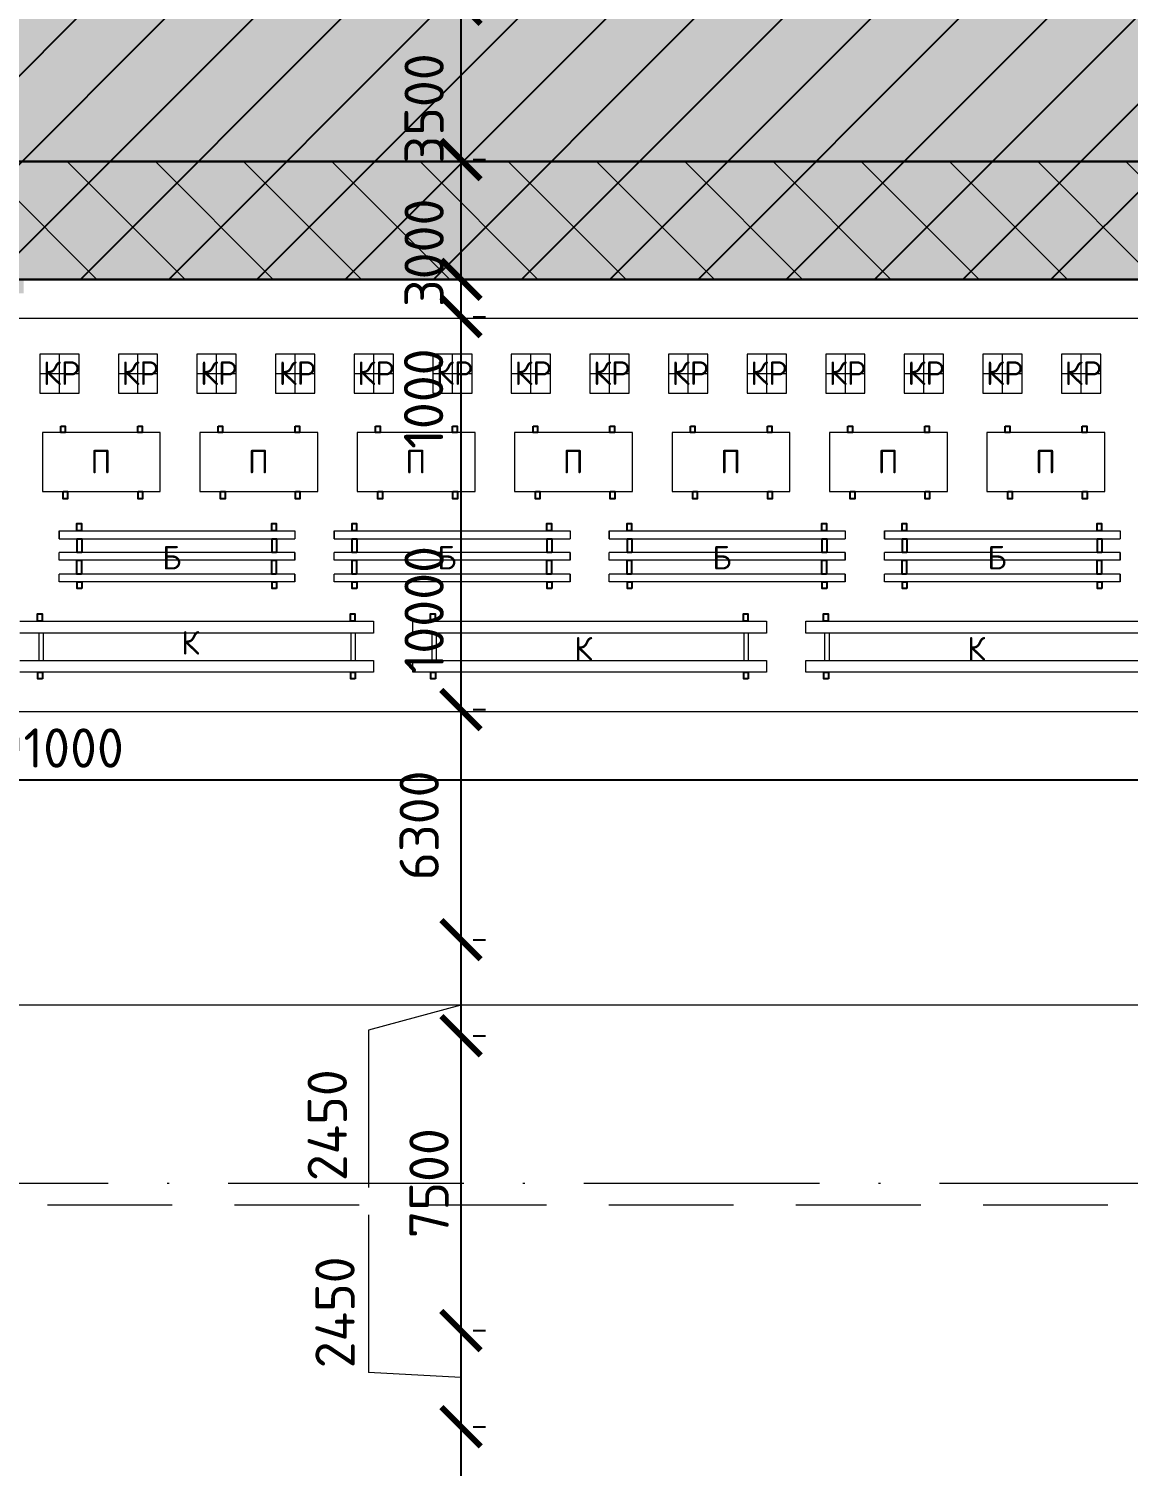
# Model space of a CAD drawing. Header units: millimetres. Extents: x -782 to 10910, y 3841 to 13237.
# Drawn here: x 7209.9 to 7265.9, y 7469.6 to 7542.8 of the extents above; entities that cross this region are included whole.
import ezdxf

# ---------------------------------------------------------------- set-up
doc = ezdxf.new("R2010")
doc.units = ezdxf.units.MM
doc.linetypes.add('ACAD_ISO10W100', pattern=[18, 12, -3, 0, -3])
doc.linetypes.add('штриховая2', pattern=[9.525, 6.35, -3.175])
doc.layers.add('1', color=7, linetype='Continuous')
doc.styles.add('2.5', font='isocpeur.ttf', dxfattribs={"height": 2})
doc.styles.add('Isocpeur', font='isocpeur.ttf')
doc.dimstyles.new('М500 стройгенп', dxfattribs={"dimtxt": 2, "dimasz": 2, "dimexe": 1.25, "dimexo": 0.625, "dimtad": 1, "dimlfac": 500, "dimtxsty": '2.5', "dimblk": 'ARCHTICK', "dimcen": 2.5, "dimadec": 0, "dimazin": 0, "dimtfac": 1, "dimtmove": 0, "dimatfit": 3, "dimfxl": 1, "dimarcsym": 0})
pattern_1 = [(50, (7700.4316, 2863.231), (4.5546167, -0.398477), [0.47625, -5.23875]), (355, (7700.4316, 2863.231), (-0.8810855, 4.776421), [0.381, -4.1910146]), (100.45144, (7700.811, 2863.198), (3.673531, 4.377944), [0.40475, -4.452256]), (46.1842, (7700.4316, 2864.501), (6.776976, -1.051058), [0.714375, -7.858125]), (96.63556, (7700.9964, 2864.4134), (5.935103, 6.185653), [0.607126, -6.67839]), (351.18415, (7700.4316, 2864.501), (5.935103, 6.185653), [0.571499, -6.286493]), (21, (7701.0666, 2864.1835), (3.7903598, -2.55663), [0.47625, -5.23875]), (326, (7701.0666, 2864.1835), (1.5450507, 4.604699), [0.381, -4.191]), (71.45144, (7701.3825, 2863.9704), (5.3354105, 2.0480692), [0.40475, -4.4522484]), (37.5, (7700.4316, 2863.231), (0.0772151, 2.11387597), [0, -4.1402, 0, -4.2545, 0, -4.206875]), (7.5, (7700.4316, 2863.231), (1.6704916, 2.5045144), [0, -2.4257, 0, -4.04495, 0, -1.603375]), (327.5, (7699.0156, 2863.231), (3.3897649, -0.1432186), [0, -1.5875, 0, -4.953, 0, -6.57225]), (317.5, (7698.3806, 2863.231), (3.7032295, 0.6356623), [0, -2.06375, 0, -3.2893, 0, -4.66725])]

# ---------------------------------------------------------------- blocks, each defined once
blk = doc.blocks.new('_ArchTick')
at = {"color": 0, "linetype": 'ByBlock', "const_width": 0.15}
blk.add_lwpolyline([(-0.5, -0.5), (0.5, 0.5)], dxfattribs=at)
blk = doc.blocks.new('*D256')
at = {"color": 0, "lineweight": -2, "transparency": 16777216}
for p, q in [((7231.935, 7544.038), (7231.935, 7536.138)), ((7232.56, 7544.038), (7233.185, 7544.038)), ((7232.56, 7536.138), (7233.185, 7536.138))]:
    blk.add_line(p, q, dxfattribs=at)
at = {"layer": 'Defpoints', "color": 0, "lineweight": 25, "transparency": 16777216}
for p in [(7231.935, 7544.038), (7231.935, 7536.138), (7231.935, 7536.138)]:
    blk.add_point(p, dxfattribs=at)
at = {"color": 0, "lineweight": -2, "transparency": 16777216, "xscale": 2, "yscale": 2, "zscale": 2}
for p, rotation in [((7231.935, 7544.038), 90), ((7231.935, 7536.138), 270)]:
    blk.add_blockref('_ArchTick', p, dxfattribs=dict(at, rotation=rotation))
at = {"color": 0, "lineweight": 20, "transparency": 16777216, "insert": (7230.06, 7538.741), "char_height": 2, "attachment_point": 5, "rotation": 90, "style": '2.5'}
blk.add_mtext('3500', dxfattribs=at)
blk = doc.blocks.new('*D257')
at = {"color": 0, "lineweight": -2, "transparency": 16777216}
for p, q in [((7231.935, 7536.138), (7231.935, 7530.038)), ((7232.56, 7536.138), (7233.185, 7536.138)), ((7232.56, 7530.038), (7233.185, 7530.038))]:
    blk.add_line(p, q, dxfattribs=at)
at = {"layer": 'Defpoints', "color": 0, "lineweight": 25, "transparency": 16777216}
for p in [(7231.935, 7536.138), (7231.935, 7530.038), (7231.935, 7530.038)]:
    blk.add_point(p, dxfattribs=at)
at = {"color": 0, "lineweight": -2, "transparency": 16777216, "xscale": 2, "yscale": 2, "zscale": 2}
for p, rotation in [((7231.935, 7536.138), 90), ((7231.935, 7530.038), 270)]:
    blk.add_blockref('_ArchTick', p, dxfattribs=dict(at, rotation=rotation))
at = {"color": 0, "lineweight": 20, "transparency": 16777216, "insert": (7230.06, 7531.392), "char_height": 2, "attachment_point": 5, "rotation": 90, "style": '2.5'}
blk.add_mtext('3000', dxfattribs=at)
blk = doc.blocks.new('*D258')
at = {"color": 0, "lineweight": -2, "transparency": 16777216}
for p, q in [((7231.935, 7530.038), (7231.935, 7528.138)), ((7232.56, 7530.038), (7233.185, 7530.038)), ((7232.56, 7528.138), (7233.185, 7528.138))]:
    blk.add_line(p, q, dxfattribs=at)
at = {"layer": 'Defpoints', "color": 0, "lineweight": 25, "transparency": 16777216}
for p in [(7231.935, 7530.038), (7231.935, 7528.138), (7231.935, 7528.138)]:
    blk.add_point(p, dxfattribs=at)
at = {"color": 0, "lineweight": -2, "transparency": 16777216, "xscale": 2, "yscale": 2, "zscale": 2}
for p, rotation in [((7231.935, 7530.038), 90), ((7231.935, 7528.138), 270)]:
    blk.add_blockref('_ArchTick', p, dxfattribs=dict(at, rotation=rotation))
at = {"color": 0, "lineweight": 20, "transparency": 16777216, "insert": (7230.034, 7523.968), "char_height": 2, "attachment_point": 5, "rotation": 90, "style": '2.5'}
blk.add_mtext('1000', dxfattribs=at)
blk = doc.blocks.new('*D259')
at = {"color": 0, "lineweight": -2, "transparency": 16777216}
for p, q in [((7231.935, 7528.138), (7231.935, 7508.138)), ((7232.56, 7528.138), (7233.185, 7528.138)), ((7232.56, 7508.138), (7233.185, 7508.138))]:
    blk.add_line(p, q, dxfattribs=at)
at = {"layer": 'Defpoints', "color": 0, "lineweight": 25, "transparency": 16777216}
for p in [(7231.935, 7528.138), (7231.935, 7508.138), (7231.935, 7508.138)]:
    blk.add_point(p, dxfattribs=at)
at = {"color": 0, "lineweight": -2, "transparency": 16777216, "xscale": 2, "yscale": 2, "zscale": 2}
for p, rotation in [((7231.935, 7528.138), 90), ((7231.935, 7508.138), 270)]:
    blk.add_blockref('_ArchTick', p, dxfattribs=dict(at, rotation=rotation))
at = {"color": 0, "lineweight": 20, "transparency": 16777216, "insert": (7230.06, 7513.226), "char_height": 2, "attachment_point": 5, "rotation": 90, "style": '2.5'}
blk.add_mtext('10000', dxfattribs=at)
blk = doc.blocks.new('*D260')
at = {"color": 0, "lineweight": -2, "transparency": 16777216}
for p, q in [((7231.935, 7508.138), (7231.935, 7496.426)), ((7232.56, 7508.138), (7233.185, 7508.138)), ((7232.56, 7496.426), (7233.185, 7496.426))]:
    blk.add_line(p, q, dxfattribs=at)
at = {"layer": 'Defpoints', "color": 0, "lineweight": 25, "transparency": 16777216}
for p in [(7231.935, 7508.138), (7231.935, 7496.426), (7231.935, 7496.426)]:
    blk.add_point(p, dxfattribs=at)
at = {"color": 0, "lineweight": -2, "transparency": 16777216, "xscale": 2, "yscale": 2, "zscale": 2}
for p, rotation in [((7231.935, 7508.138), 90), ((7231.935, 7496.426), 270)]:
    blk.add_blockref('_ArchTick', p, dxfattribs=dict(at, rotation=rotation))
at = {"color": 0, "lineweight": 20, "transparency": 16777216, "insert": (7229.81, 7502.243), "char_height": 2, "attachment_point": 5, "rotation": 90, "style": '2.5'}
blk.add_mtext('6300', dxfattribs=at)
blk = doc.blocks.new('*D261')
at = {"color": 0, "lineweight": -2, "transparency": 16777216}
for p, q in [((7231.935, 7496.426), (7231.935, 7491.538)), ((7232.56, 7496.426), (7233.185, 7496.426)), ((7232.56, 7491.538), (7233.185, 7491.538))]:
    blk.add_line(p, q, dxfattribs=at)
at = {"layer": 'Defpoints', "color": 0, "lineweight": 25, "transparency": 16777216}
for p in [(7231.935, 7496.426), (7231.935, 7491.538), (7231.935, 7491.538)]:
    blk.add_point(p, dxfattribs=at)
at = {"color": 0, "lineweight": -2, "transparency": 16777216, "xscale": 2, "yscale": 2, "zscale": 2}
for p, rotation in [((7231.935, 7496.426), 90), ((7231.935, 7491.538), 270)]:
    blk.add_blockref('_ArchTick', p, dxfattribs=dict(at, rotation=rotation))
at = {"color": 0, "lineweight": 20, "transparency": 16777216, "insert": (7225.131, 7486.984), "char_height": 2, "attachment_point": 5, "rotation": 90, "style": '2.5'}
blk.add_mtext('2450', dxfattribs=at)
blk = doc.blocks.new('*D262')
at = {"color": 0, "lineweight": -2, "transparency": 16777216}
for p, q in [((7231.935, 7491.538), (7231.935, 7476.538)), ((7232.56, 7491.538), (7233.185, 7491.538)), ((7232.56, 7476.538), (7233.185, 7476.538))]:
    blk.add_line(p, q, dxfattribs=at)
at = {"layer": 'Defpoints', "color": 0, "lineweight": 25, "transparency": 16777216}
for p in [(7231.935, 7491.538), (7231.935, 7476.538), (7231.935, 7476.538)]:
    blk.add_point(p, dxfattribs=at)
at = {"color": 0, "lineweight": -2, "transparency": 16777216, "xscale": 2, "yscale": 2, "zscale": 2}
for p, rotation in [((7231.935, 7491.538), 90), ((7231.935, 7476.538), 270)]:
    blk.add_blockref('_ArchTick', p, dxfattribs=dict(at, rotation=rotation))
at = {"color": 0, "lineweight": 20, "transparency": 16777216, "insert": (7230.31, 7484.038), "char_height": 2, "attachment_point": 5, "rotation": 90, "style": '2.5'}
blk.add_mtext('7500', dxfattribs=at)
blk = doc.blocks.new('*D263')
at = {"color": 0, "lineweight": -2, "transparency": 16777216}
for p, q in [((7231.935, 7476.538), (7231.935, 7471.638)), ((7232.56, 7476.538), (7233.185, 7476.538)), ((7232.56, 7471.638), (7233.185, 7471.638))]:
    blk.add_line(p, q, dxfattribs=at)
at = {"layer": 'Defpoints', "color": 0, "lineweight": 25, "transparency": 16777216}
for p in [(7231.935, 7476.538), (7231.935, 7471.638), (7231.935, 7471.638)]:
    blk.add_point(p, dxfattribs=at)
at = {"color": 0, "lineweight": -2, "transparency": 16777216, "xscale": 2, "yscale": 2, "zscale": 2}
for p, rotation in [((7231.935, 7476.538), 90), ((7231.935, 7471.638), 270)]:
    blk.add_blockref('_ArchTick', p, dxfattribs=dict(at, rotation=rotation))
at = {"color": 0, "lineweight": 20, "transparency": 16777216, "insert": (7225.525, 7477.46), "char_height": 2, "attachment_point": 5, "rotation": 90, "style": '2.5'}
blk.add_mtext('2450', dxfattribs=at)
blk = doc.blocks.new('*D264')
at = {"color": 0, "lineweight": -2, "transparency": 16777216}
for p, q in [((7231.935, 7471.638), (7231.935, 7468.038)), ((7232.56, 7471.638), (7233.185, 7471.638)), ((7231.935, 7468.038), (7231.935, 7459.988)), ((7232.56, 7468.038), (7233.185, 7468.038))]:
    blk.add_line(p, q, dxfattribs=at)
at = {"layer": 'Defpoints', "color": 0, "lineweight": 25, "transparency": 16777216}
for p in [(7231.935, 7471.638), (7231.935, 7468.038), (7231.935, 7468.038)]:
    blk.add_point(p, dxfattribs=at)
at = {"color": 0, "lineweight": -2, "transparency": 16777216, "xscale": 2, "yscale": 2, "zscale": 2}
for p, rotation in [((7231.935, 7471.638), 90), ((7231.935, 7468.038), 270)]:
    blk.add_blockref('_ArchTick', p, dxfattribs=dict(at, rotation=rotation))
at = {"color": 0, "lineweight": 20, "transparency": 16777216, "insert": (7230.31, 7463.013), "char_height": 2, "attachment_point": 5, "rotation": 90, "style": '2.5'}
blk.add_mtext('1300', dxfattribs=at)
blk = doc.blocks.new('*D337')
at = {"color": 0, "lineweight": -2, "transparency": 16777216}
for p, q in [((7120.486, 7507.413), (7120.486, 7503.309)), ((7302.486, 7507.413), (7302.486, 7503.309)), ((7120.486, 7504.559), (7302.486, 7504.559))]:
    blk.add_line(p, q, dxfattribs=at)
at = {"layer": 'Defpoints', "color": 0, "lineweight": 25, "transparency": 16777216}
for p in [(7120.486, 7508.038), (7302.486, 7508.038), (7302.486, 7504.559)]:
    blk.add_point(p, dxfattribs=at)
at = {"color": 0, "lineweight": -2, "transparency": 16777216, "xscale": 2, "yscale": 2, "zscale": 2, "rotation": 180}
blk.add_blockref('_ArchTick', (7120.486, 7504.559), dxfattribs=at)
at = {"color": 0, "lineweight": -2, "transparency": 16777216, "xscale": 2, "yscale": 2, "zscale": 2}
blk.add_blockref('_ArchTick', (7302.486, 7504.559), dxfattribs=at)
at = {"color": 0, "lineweight": 20, "transparency": 16777216, "insert": (7211.486, 7506.184), "char_height": 2, "attachment_point": 5, "style": '2.5'}
blk.add_mtext('91000', dxfattribs=at)

msp = doc.modelspace()

# ---------------------------------------------------------------- hatches: boundary and pattern name
at = {"lineweight": 25}
h = msp.add_hatch(dxfattribs=at)
h.set_pattern_fill('AR-CONC', color=256, scale=0.025)
h.set_pattern_definition(pattern_1)
edge = h.paths.add_edge_path()
edge.add_line((7347.427992, 7550.038405), (7331.427992, 7550.038405))
edge.add_arc((7321.035687, 7556.038405), 12, 322.94344259, 330, ccw=False)
edge.add_line((7330.61218, 7548.807168), (7332.206459, 7537.038405))
edge.add_line((7332.206459, 7537.038405), (7337.053851, 7537.038405))
edge.add_line((7337.053851, 7537.038405), (7384.078177, 7537.038405))
edge.add_line((7384.078177, 7537.038405), (7384.078177, 7544.038405))
edge.add_line((7384.078177, 7544.038405), (7381.073914, 7544.038405))
edge.add_line((7381.073914, 7544.038405), (7357.820297, 7544.038405))
edge.add_arc((7357.820297, 7556.038405), 12, 210, 270, ccw=False)
edge = h.paths.add_edge_path()
edge.add_arc((7321.035687, 7556.038405), 12, 270, 322.94344259, ccw=False)
edge.add_line((7321.035687, 7544.038405), (7091.688057, 7544.038405))
edge.add_line((7091.688057, 7544.038405), (7090.731097, 7537.038405))
edge.add_line((7090.731097, 7537.038405), (7109.57658, 7537.038405))
edge.add_arc((7109.57658, 7525.038018), 12.000386, 43.87205531, 90, ccw=False)
edge.add_line((7118.227528, 7533.35489), (7118.37767, 7534.453152))
edge.add_arc((7118.594388, 7536.038405), 1.599997, 180, 262.21542913, ccw=False)
edge.add_arc((7118.594388, 7536.038405), 1.599997, 0, 180, ccw=False)
edge.add_line((7120.194385, 7536.038405), (7302.776693, 7536.038405))
edge.add_arc((7304.376691, 7536.038405), 1.599997, 0, 180, ccw=False)
edge.add_arc((7304.376691, 7536.038405), 1.599997, -83.51900907, 0, ccw=False)
edge.add_line((7304.557288, 7534.448632), (7304.875257, 7532.10143))
edge.add_arc((7314.642168, 7526.632493), 11.19383, 68.24656364, 150.75355209, ccw=False)
edge.add_line((7318.790748, 7537.02918), (7332.206459, 7537.038405))
edge.add_line((7332.206459, 7537.038405), (7330.61218, 7548.807168))
edge = h.paths.add_edge_path(flags=16)
edge.add_arc((7096.894983, 7538.165963), 0.16, 0, 360)
h.paths.add_polyline_path([(7232.360334, 7535.440804), (7232.360334, 7542.040804), (7227.560334, 7542.040804), (7227.560334, 7535.440804)], flags=17)
h = msp.add_hatch(dxfattribs=at)
h.set_pattern_fill('ANSI31', color=256)
h.set_pattern_definition([(45, (7700.4316, 2863.231), (-2.245064, 2.245064), [])])
h.paths.add_polyline_path([(7332.239982, 7327.038405), (7326.703297, 7327.038405), (7326.703297, 7320.038405), (7331.283022, 7320.038405)])
h.paths.add_polyline_path([(7304.592886, 7329.623728), (7304.906338, 7331.922209, -0.033531004), (7302.485539, 7334.038405), (7120.485539, 7334.038405, -0.033546474), (7118.063561, 7331.921309), (7118.37767, 7329.623657, -0.454591532), (7120.194385, 7328.038405), (7302.776693, 7328.038405, -0.454492205)])
h.paths.add_polyline_path([(7330.682975, 7548.284564), (7329.603499, 7548.391863, -0.097320235), (7321.432748, 7544.044975), (7091.688062, 7544.038439), (7090.592876, 7536.027341, -0.071737884), (7097.369484, 7537.038124), (7103.514977, 7537.067842, -0.164269753), (7118.063561, 7532.1555), (7118.37767, 7534.453152, -0.374956444), (7116.994391, 7536.038405, -1), (7120.194385, 7536.038405), (7302.776693, 7536.038405, -1), (7305.976688, 7536.038405, -0.381458001), (7304.557288, 7534.448632), (7304.875257, 7532.10143, -0.164703998), (7319.456102, 7537.038405), (7332.206459, 7537.038405)])
h.paths.add_polyline_path([(7096.734983, 7538.165963, -1), (7097.054983, 7538.165963, -1)], flags=16)
h.paths.add_polyline_path([(7304.557288, 7534.448632, -0.447745786), (7302.776693, 7536.038405), (7120.194385, 7536.038405, -0.454591532), (7118.37767, 7534.453152), (7118.063561, 7532.1555, -0.033546474), (7120.485539, 7530.038405), (7302.515459, 7530.038835, -0.032682346), (7304.875257, 7532.10143)])
h.paths.add_polyline_path([(7232.360334, 7535.440804), (7232.360334, 7542.040804), (7227.560334, 7542.040804), (7227.560334, 7535.440804)], flags=24)
h.paths.add_polyline_path([(7232.360334, 7528.092303), (7232.360334, 7534.692303), (7227.560334, 7534.692303), (7227.560334, 7528.092303)], flags=9)
h.paths.add_polyline_path([(7132.422693, 7528.363405), (7138.622693, 7528.363405), (7138.622693, 7533.163405), (7132.422693, 7533.163405)], flags=9)
at = {"lineweight": 20}
h = msp.add_hatch(dxfattribs=at)
h.set_pattern_fill('AR-CONC', color=256, scale=0.025)
h.set_pattern_definition(pattern_1)
h.paths.add_polyline_path([(7384.078177, 7327.038405), (7332.239982, 7327.038405), (7331.283022, 7320.038405), (7384.078177, 7320.038405)])
edge = h.paths.add_edge_path()
edge.add_line((7332.239982, 7327.038405), (7313.394499, 7327.038405))
edge.add_arc((7313.394499, 7339.038791), 12.000386, 223.86662461, 270, ccw=False)
edge.add_line((7304.742762, 7330.722739), (7304.592886, 7329.623728))
edge.add_arc((7304.376691, 7328.038405), 1.599997, 0, 82.23429528, ccw=False)
edge.add_arc((7304.376691, 7328.038405), 1.599997, -180, 0, ccw=False)
edge.add_line((7302.776693, 7328.038405), (7120.194385, 7328.038405))
edge.add_arc((7118.594388, 7328.038405), 1.599997, -180, 0, ccw=False)
edge.add_arc((7118.594388, 7328.038405), 1.599997, 97.78457087, 180, ccw=False)
edge.add_line((7118.37767, 7329.623657), (7118.227528, 7330.721919))
edge.add_arc((7109.57658, 7339.038791), 12.000386, 270, 316.12794469, ccw=False)
edge.add_line((7109.57658, 7327.038405), (7090.731097, 7327.038405))
edge.add_line((7090.731097, 7327.038405), (7091.688057, 7320.038405))
edge.add_line((7091.688057, 7320.038405), (7331.283022, 7320.038405))
edge.add_line((7331.283022, 7320.038405), (7332.239982, 7327.038405))
edge = h.paths.add_edge_path()
edge.add_arc((7313.394499, 7339.038791), 12.000386, 204.62550124, 223.86662461, ccw=False)
edge.add_line((7302.485539, 7334.038405), (7209.73779, 7334.038405))
edge.add_arc((7208.603897, 7334.431193), 1.199998, 199.10645728, 340.89354272, ccw=False)
edge.add_line((7207.470005, 7334.038405), (7120.485539, 7334.038405))
edge.add_arc((7109.57658, 7339.038791), 12.000386, 316.12794469, 335.37449876, ccw=False)
edge.add_line((7118.227528, 7330.721919), (7118.37767, 7329.623657))
edge.add_arc((7118.594388, 7328.038405), 1.599997, 0, 97.78457087, ccw=False)
edge.add_line((7120.194385, 7328.038405), (7302.776693, 7328.038405))
edge.add_arc((7304.376691, 7328.038405), 1.599997, 82.23429528, 180, ccw=False)
edge.add_line((7304.592886, 7329.623728), (7304.742762, 7330.722739))
edge = h.paths.add_edge_path()
edge.add_line((7331.25819, 7544.038405), (7091.688057, 7544.038405))
edge.add_line((7091.688057, 7544.038405), (7090.731097, 7537.038405))
edge.add_line((7090.731097, 7537.038405), (7109.57658, 7537.038405))
edge.add_arc((7109.57658, 7525.038018), 12.000386, 43.87205531, 90, ccw=False)
edge.add_line((7118.227528, 7533.35489), (7118.37767, 7534.453152))
edge.add_arc((7118.594388, 7536.038405), 1.599997, 180, 262.21542913, ccw=False)
edge.add_arc((7118.594388, 7536.038405), 1.599997, 0, 180, ccw=False)
edge.add_line((7120.194385, 7536.038405), (7302.776693, 7536.038405))
edge.add_arc((7304.376691, 7536.038405), 1.599997, 0, 180, ccw=False)
edge.add_arc((7304.376691, 7536.038405), 1.599997, -83.51900907, 0, ccw=False)
edge.add_line((7304.557288, 7534.448632), (7304.875257, 7532.10143))
edge.add_arc((7364.317017, 7439.347623), 110.1662, 117.53133097, 122.65399107, ccw=False)
edge.add_line((7313.394499, 7537.038405), (7332.206459, 7537.038405))
edge.add_line((7332.206459, 7537.038405), (7331.25819, 7544.038405))
edge = h.paths.add_edge_path()
edge.add_line((7091.688057, 7544.038405), (7082.437162, 7544.038405))
edge.add_line((7082.437162, 7544.038405), (7082.441275, 7536.645836))
edge.add_arc((7085.485539, 7525.038405), 12, 90, 104.69589657, ccw=False)
edge.add_line((7085.485539, 7537.038405), (7090.731097, 7537.038405))
edge.add_line((7090.731097, 7537.038405), (7091.688057, 7544.038405))
edge = h.paths.add_edge_path()
edge.add_line((7304.875257, 7532.10143), (7304.557288, 7534.448632))
edge.add_arc((7304.376691, 7536.038405), 1.599997, 180, 276.48099093, ccw=False)
edge.add_line((7302.776693, 7536.038405), (7120.194385, 7536.038405))
edge.add_arc((7118.594388, 7536.038405), 1.599997, -97.78457087, 0, ccw=False)
edge.add_line((7118.37767, 7534.453152), (7118.227528, 7533.35489))
edge.add_arc((7109.57658, 7525.038018), 12.000386, 24.62550124, 43.87205531, ccw=False)
edge.add_line((7120.485539, 7530.038405), (7205.095409, 7530.038405))
edge.add_arc((7205.681386, 7528.991206), 1.199998, 60.7700888, 119.2299112, ccw=False)
edge.add_line((7206.267363, 7530.038405), (7302.485539, 7530.038405))
edge.add_arc((7304.625807, 7529.974798), 2.141212, 83.30987815, 178.29773268, ccw=False)
h.paths.add_polyline_path([(7206.43408, 7529.323169), (7209.674074, 7529.323169), (7209.674074, 7530.038405), (7206.43408, 7530.038405)])
h.paths.add_polyline_path([(7332.206459, 7537.038405), (7384.078177, 7537.038405), (7384.078177, 7544.038405), (7331.25819, 7544.038405)])
edge = h.paths.add_edge_path()
edge.add_arc((7090.485539, 7520.038405), 24, 109.59180627, 180)
edge.add_line((7066.485539, 7520.038405), (7066.485539, 7344.038405))
edge.add_arc((7090.485539, 7344.038405), 24, 180, 270)
edge.add_line((7090.485539, 7320.038405), (7091.688057, 7320.038405))
edge.add_line((7091.688057, 7320.038405), (7090.731097, 7327.038405))
edge.add_line((7090.731097, 7327.038405), (7085.485539, 7327.038405))
edge.add_arc((7062.514977, 7316.067842), 25.455844, 25.52877937, 64.47122063)
edge.add_line((7073.485539, 7339.038405), (7073.485539, 7525.038405))
edge.add_arc((7085.485539, 7525.038405), 12, 104.69589657, 180, ccw=False)
edge.add_line((7082.441275, 7536.645836), (7082.437935, 7542.648935))
at = {"lineweight": 25}
h = msp.add_hatch(dxfattribs=at)
h.set_pattern_fill('AR-CONC', color=256, scale=0.025)
h.set_pattern_definition(pattern_1)
h.paths.add_polyline_path([(7116.994391, 7328.038405, -0.374956444), (7118.37767, 7329.623657), (7118.227528, 7330.721919, -0.204033738), (7109.57658, 7327.038405), (7097.485539, 7327.038405, -0.072953131), (7090.592876, 7328.049468), (7091.688057, 7320.038405), (7325.203297, 7320.038405), (7325.203297, 7327.038405), (7313.394499, 7327.038405, -0.077886135), (7309.723201, 7327.613781), (7305.971666, 7327.911731, -0.96113778), (7302.776693, 7328.038405), (7120.194385, 7328.038405, -1)])
h.paths.add_polyline_path([(7066.91693, 7412.104554), (7073.51693, 7412.104554), (7073.51693, 7416.904554), (7066.91693, 7416.904554)], flags=24)
h.paths.add_polyline_path([(7068.410539, 7342.937114), (7075.010539, 7342.937114), (7075.010539, 7347.737114), (7068.410539, 7347.737114)], flags=24)
h.paths.add_polyline_path([(7066.298578, 7464.074933), (7069.988572, 7464.074933), (7069.988572, 7468.394926), (7066.298578, 7468.394926)], flags=9)
h.paths.add_polyline_path([(7232.360334, 7321.136005), (7232.360334, 7327.736005), (7227.560334, 7327.736005), (7227.560334, 7321.136005)], flags=24)
edge = h.paths.add_edge_path()
edge.add_arc((7090.485539, 7520.038405), 24, 109.59160183, 180)
edge.add_line((7066.485539, 7520.038405), (7066.485539, 7344.038405))
edge.add_arc((7090.485539, 7344.038405), 24, 180, 270)
edge.add_line((7090.485539, 7320.038405), (7091.688057, 7320.038405))
edge.add_line((7091.688057, 7320.038405), (7090.731097, 7327.038405))
edge.add_line((7090.731097, 7327.038405), (7090.592876, 7328.049468))
edge.add_arc((7097.485539, 7351.038405), 24, 180, 253.30994122, ccw=False)
edge.add_line((7073.485539, 7351.038405), (7073.485539, 7525.038405))
edge.add_arc((7085.485539, 7525.038405), 12, 104.69537151, 180, ccw=False)
edge.add_line((7082.441382, 7536.645864), (7082.438016, 7542.648963))
at = {"lineweight": 20}
h = msp.add_hatch(dxfattribs=at)
h.set_pattern_fill('ANSI31', color=256, angle=90)
h.set_pattern_definition([(135, (4875.7906, 4237.0282), (-2.245064, -2.245064), [])])
h.paths.add_polyline_path([(7120.485539, 7334.038405, -0.084176912), (7118.227528, 7330.721919), (7118.37767, 7329.623657, -0.454591532), (7120.194385, 7328.038405), (7302.776693, 7328.038405, -0.454492205), (7304.592886, 7329.623728), (7304.742762, 7330.722739, -0.084153049), (7302.485539, 7334.038405), (7209.73779, 7334.038405, -0.71189231), (7207.470005, 7334.038405)])
h.paths.add_polyline_path([(7120.194385, 7536.038405, -0.454591532), (7118.37767, 7534.453152), (7118.227528, 7533.35489, -0.084176912), (7120.485539, 7530.038405), (7205.095409, 7530.038405, -0.260759243), (7206.267363, 7530.038405), (7302.485539, 7530.038405, -0.083164554), (7304.710176, 7533.320035), (7304.557288, 7534.448632, -0.447745786), (7302.776693, 7536.038405)])
h.paths.add_polyline_path([(7206.436463, 7529.383558), (7211.836463, 7529.383558), (7211.836463, 7534.183558), (7206.436463, 7534.183558)], flags=9)
h.paths.add_polyline_path([(7340.141114, 7528.737472), (7345.141114, 7528.737472), (7345.141114, 7533.537472), (7340.141114, 7533.537472)], flags=9)

# ---------------------------------------------------------------- linework, layer by layer
at = {"lineweight": 30}
for p, q in [((7118.594388, 7536.038405), (7304.376691, 7536.038405)), ((7302.515459, 7530.038835), (7120.485539, 7530.038405))]:
    msp.add_line(p, q, dxfattribs=at)
at = {"lineweight": 20}
for p, q in [((7302.485539, 7528.038405), (7120.485539, 7528.038405)), ((7302.485539, 7528.038405), (7120.485539, 7528.038405)), ((7216.631467, 7522.238405), (7210.631467, 7522.238405)), ((7210.631467, 7522.238405), (7210.631467, 7519.238405)), ((7216.631467, 7519.238405), (7216.631467, 7522.238405)), ((7224.643627, 7522.238405), (7218.643627, 7522.238405)), ((7218.643627, 7522.238405), (7218.643627, 7519.238405)), ((7224.643627, 7519.238405), (7224.643627, 7522.238405)), ((7232.655788, 7522.238405), (7226.655788, 7522.238405)), ((7226.655788, 7522.238405), (7226.655788, 7519.238405)), ((7232.655788, 7519.238405), (7232.655788, 7522.238405)), ((7240.667948, 7522.238405), (7234.667948, 7522.238405)), ((7234.667948, 7522.238405), (7234.667948, 7519.238405)), ((7240.667948, 7519.238405), (7240.667948, 7522.238405)), ((7248.680109, 7522.238405), (7242.680109, 7522.238405)), ((7242.680109, 7522.238405), (7242.680109, 7519.238405)), ((7248.680109, 7519.238405), (7248.680109, 7522.238405)), ((7256.69227, 7522.238405), (7250.69227, 7522.238405)), ((7250.69227, 7522.238405), (7250.69227, 7519.238405)), ((7256.69227, 7519.238405), (7256.69227, 7522.238405)), ((7264.70443, 7522.238405), (7258.70443, 7522.238405)), ((7258.70443, 7522.238405), (7258.70443, 7519.238405)), ((7264.70443, 7519.238405), (7264.70443, 7522.238405)), ((7210.631467, 7519.238405), (7216.631467, 7519.238405)), ((7218.643627, 7519.238405), (7224.643627, 7519.238405)), ((7226.655788, 7519.238405), (7232.655788, 7519.238405)), ((7234.667948, 7519.238405), (7240.667948, 7519.238405)), ((7242.680109, 7519.238405), (7248.680109, 7519.238405)), ((7250.69227, 7519.238405), (7256.69227, 7519.238405)), ((7258.70443, 7519.238405), (7264.70443, 7519.238405)), ((7211.485539, 7517.238405), (7223.485539, 7517.238405)), ((7211.485539, 7516.824045), (7211.485539, 7517.238405)), ((7211.485539, 7517.238405), (7211.485539, 7516.838405)), ((7223.485539, 7517.238405), (7223.485539, 7516.838405)), ((7225.485539, 7517.238405), (7237.485539, 7517.238405)), ((7225.485539, 7516.824045), (7225.485539, 7517.238405)), ((7225.485539, 7517.238405), (7225.485539, 7516.838405)), ((7237.485539, 7517.238405), (7237.485539, 7516.838405)), ((7239.485539, 7517.238405), (7251.485539, 7517.238405)), ((7239.485539, 7516.824045), (7239.485539, 7517.238405)), ((7239.485539, 7517.238405), (7239.485539, 7516.838405)), ((7251.485539, 7517.238405), (7251.485539, 7516.838405)), ((7253.485539, 7517.238405), (7265.485539, 7517.238405)), ((7253.485539, 7516.824045), (7253.485539, 7517.238405)), ((7253.485539, 7517.238405), (7253.485539, 7516.838405)), ((7265.485539, 7517.238405), (7265.485539, 7516.838405)), ((7211.485539, 7516.838405), (7223.485539, 7516.838405)), ((7225.485539, 7516.838405), (7237.485539, 7516.838405)), ((7239.485539, 7516.838405), (7251.485539, 7516.838405)), ((7253.485539, 7516.838405), (7265.485539, 7516.838405)), ((7211.485539, 7515.738405), (7211.485539, 7516.138405)), ((7223.485539, 7516.138405), (7211.485539, 7516.138405)), ((7223.485539, 7515.738405), (7211.485539, 7515.738405)), ((7223.485539, 7516.138405), (7223.485539, 7515.738405)), ((7223.485539, 7515.738405), (7223.485539, 7516.138405)), ((7225.485539, 7515.738405), (7225.485539, 7516.138405)), ((7237.485539, 7516.138405), (7225.485539, 7516.138405)), ((7237.485539, 7515.738405), (7225.485539, 7515.738405)), ((7237.485539, 7516.138405), (7237.485539, 7515.738405)), ((7237.485539, 7515.738405), (7237.485539, 7516.138405)), ((7239.485539, 7515.738405), (7239.485539, 7516.138405)), ((7251.485539, 7516.138405), (7239.485539, 7516.138405)), ((7251.485539, 7515.738405), (7239.485539, 7515.738405)), ((7251.485539, 7516.138405), (7251.485539, 7515.738405)), ((7251.485539, 7515.738405), (7251.485539, 7516.138405)), ((7253.485539, 7515.738405), (7253.485539, 7516.138405)), ((7265.485539, 7516.138405), (7253.485539, 7516.138405)), ((7265.485539, 7515.738405), (7253.485539, 7515.738405)), ((7265.485539, 7516.138405), (7265.485539, 7515.738405)), ((7265.485539, 7515.738405), (7265.485539, 7516.138405)), ((7211.485539, 7514.638405), (7211.485539, 7515.038405)), ((7223.485539, 7515.038405), (7211.485539, 7515.038405)), ((7223.485539, 7515.038405), (7223.485539, 7514.638405)), ((7223.485539, 7514.638405), (7223.485539, 7515.038405)), ((7225.485539, 7514.638405), (7225.485539, 7515.038405)), ((7237.485539, 7515.038405), (7225.485539, 7515.038405)), ((7237.485539, 7515.038405), (7237.485539, 7514.638405)), ((7237.485539, 7514.638405), (7237.485539, 7515.038405)), ((7239.485539, 7514.638405), (7239.485539, 7515.038405)), ((7251.485539, 7515.038405), (7239.485539, 7515.038405)), ((7251.485539, 7515.038405), (7251.485539, 7514.638405)), ((7251.485539, 7514.638405), (7251.485539, 7515.038405)), ((7253.485539, 7514.638405), (7253.485539, 7515.038405)), ((7265.485539, 7515.038405), (7253.485539, 7515.038405)), ((7265.485539, 7515.038405), (7265.485539, 7514.638405)), ((7265.485539, 7514.638405), (7265.485539, 7515.038405)), ((7223.485539, 7514.638405), (7211.485539, 7514.638405)), ((7237.485539, 7514.638405), (7225.485539, 7514.638405)), ((7251.485539, 7514.638405), (7239.485539, 7514.638405)), ((7265.485539, 7514.638405), (7253.485539, 7514.638405)), ((7209.485539, 7512.638405), (7227.485539, 7512.638405)), ((7227.485539, 7512.038405), (7209.485539, 7512.038405)), ((7210.44438, 7512.038405), (7210.44438, 7510.638405)), ((7210.672217, 7512.038405), (7210.672217, 7510.638405)), ((7226.323841, 7512.038405), (7226.323841, 7510.638405)), ((7226.551679, 7512.038405), (7226.551679, 7510.638405)), ((7227.485539, 7512.638405), (7227.485539, 7512.038405)), ((7229.485539, 7512.638405), (7247.485539, 7512.638405)), ((7229.485539, 7512.038405), (7229.485539, 7512.638405)), ((7247.485539, 7512.038405), (7229.485539, 7512.038405)), ((7230.44438, 7512.038405), (7230.44438, 7510.638405)), ((7230.672217, 7512.038405), (7230.672217, 7510.638405)), ((7246.323841, 7512.038405), (7246.323841, 7510.638405)), ((7246.551679, 7512.038405), (7246.551679, 7510.638405)), ((7247.485539, 7512.638405), (7247.485539, 7512.038405)), ((7249.485539, 7512.638405), (7267.485539, 7512.638405)), ((7249.485539, 7512.038405), (7249.485539, 7512.638405)), ((7267.485539, 7512.038405), (7249.485539, 7512.038405)), ((7250.44438, 7512.038405), (7250.44438, 7510.638405)), ((7250.672217, 7512.038405), (7250.672217, 7510.638405)), ((7209.485539, 7510.638405), (7227.485539, 7510.638405)), ((7227.485539, 7510.638405), (7227.485539, 7510.038405)), ((7229.485539, 7510.638405), (7247.485539, 7510.638405)), ((7229.485539, 7510.038405), (7229.485539, 7510.638405)), ((7247.485539, 7510.638405), (7247.485539, 7510.038405)), ((7249.485539, 7510.638405), (7267.485539, 7510.638405)), ((7249.485539, 7510.038405), (7249.485539, 7510.638405)), ((7227.485539, 7510.038405), (7209.485539, 7510.038405)), ((7247.485539, 7510.038405), (7229.485539, 7510.038405)), ((7267.485539, 7510.038405), (7249.485539, 7510.038405)), ((7120.485539, 7508.038405), (7302.485539, 7508.038405)), ((7120.485539, 7508.038405), (7302.485539, 7508.038405)), ((7231.935334, 7493.088405), (7227.23691, 7491.829466)), ((7227.23691, 7491.829466), (7227.23691, 7483.81263)), ((7227.23691, 7482.420353), (7227.23691, 7474.403517)), ((7231.935334, 7474.149644), (7227.23691, 7474.403517))]:
    msp.add_line(p, q, dxfattribs=at)
at = {"lineweight": 13}
for p, q in [((7210.497627, 7526.238401), (7210.497627, 7524.238405)), ((7212.497623, 7526.238401), (7210.497627, 7526.238401)), ((7211.497625, 7524.238405), (7211.497625, 7526.238401)), ((7212.497623, 7524.238405), (7212.497623, 7526.238401)), ((7214.497623, 7526.238401), (7214.497623, 7524.238405)), ((7216.49762, 7526.238401), (7214.497623, 7526.238401)), ((7215.497622, 7524.238405), (7215.497622, 7526.238401)), ((7216.49762, 7524.238405), (7216.49762, 7526.238401)), ((7218.49762, 7526.238401), (7218.49762, 7524.238405)), ((7220.497617, 7526.238401), (7218.49762, 7526.238401)), ((7219.497618, 7524.238405), (7219.497618, 7526.238401)), ((7220.497617, 7524.238405), (7220.497617, 7526.238401)), ((7222.497617, 7526.238401), (7222.497617, 7524.238405)), ((7224.497613, 7526.238401), (7222.497617, 7526.238401)), ((7223.497615, 7524.238405), (7223.497615, 7526.238401)), ((7224.497613, 7524.238405), (7224.497613, 7526.238401)), ((7226.497613, 7526.238401), (7226.497613, 7524.238405)), ((7228.49761, 7526.238401), (7226.497613, 7526.238401)), ((7227.497612, 7524.238405), (7227.497612, 7526.238401)), ((7228.49761, 7524.238405), (7228.49761, 7526.238401)), ((7230.49761, 7526.238401), (7230.49761, 7524.238405)), ((7232.497607, 7526.238401), (7230.49761, 7526.238401)), ((7231.497608, 7524.238405), (7231.497608, 7526.238401)), ((7232.497607, 7524.238405), (7232.497607, 7526.238401)), ((7234.497607, 7526.238401), (7234.497607, 7524.238405)), ((7236.497603, 7526.238401), (7234.497607, 7526.238401)), ((7235.497605, 7524.238405), (7235.497605, 7526.238401)), ((7236.497603, 7524.238405), (7236.497603, 7526.238401)), ((7238.497603, 7526.238401), (7238.497603, 7524.238405)), ((7240.4976, 7526.238401), (7238.497603, 7526.238401)), ((7239.497602, 7524.238405), (7239.497602, 7526.238401)), ((7240.4976, 7524.238405), (7240.4976, 7526.238401)), ((7242.4976, 7526.238401), (7242.4976, 7524.238405)), ((7244.497597, 7526.238401), (7242.4976, 7526.238401)), ((7243.497598, 7524.238405), (7243.497598, 7526.238401)), ((7244.497597, 7524.238405), (7244.497597, 7526.238401)), ((7246.497597, 7526.238401), (7246.497597, 7524.238405)), ((7248.497593, 7526.238401), (7246.497597, 7526.238401)), ((7247.497595, 7524.238405), (7247.497595, 7526.238401)), ((7248.497593, 7524.238405), (7248.497593, 7526.238401)), ((7250.497593, 7526.238401), (7250.497593, 7524.238405)), ((7252.49759, 7526.238401), (7250.497593, 7526.238401)), ((7251.497592, 7524.238405), (7251.497592, 7526.238401)), ((7252.49759, 7524.238405), (7252.49759, 7526.238401)), ((7254.49759, 7526.238401), (7254.49759, 7524.238405)), ((7256.497587, 7526.238401), (7254.49759, 7526.238401)), ((7255.497588, 7524.238405), (7255.497588, 7526.238401)), ((7256.497587, 7524.238405), (7256.497587, 7526.238401)), ((7258.497587, 7526.238401), (7258.497587, 7524.238405)), ((7260.497583, 7526.238401), (7258.497587, 7526.238401)), ((7259.497585, 7524.238405), (7259.497585, 7526.238401)), ((7260.497583, 7524.238405), (7260.497583, 7526.238401)), ((7262.497583, 7526.238401), (7262.497583, 7524.238405)), ((7264.49758, 7526.238401), (7262.497583, 7526.238401)), ((7263.497582, 7524.238405), (7263.497582, 7526.238401)), ((7264.49758, 7524.238405), (7264.49758, 7526.238401)), ((7212.497623, 7525.238403), (7210.497627, 7525.238403)), ((7216.49762, 7525.238403), (7214.497623, 7525.238403)), ((7220.497617, 7525.238403), (7218.49762, 7525.238403)), ((7224.497613, 7525.238403), (7222.497617, 7525.238403)), ((7228.49761, 7525.238403), (7226.497613, 7525.238403)), ((7232.497607, 7525.238403), (7230.49761, 7525.238403)), ((7236.497603, 7525.238403), (7234.497607, 7525.238403)), ((7240.4976, 7525.238403), (7238.497603, 7525.238403)), ((7244.497597, 7525.238403), (7242.4976, 7525.238403)), ((7248.497593, 7525.238403), (7246.497597, 7525.238403)), ((7252.49759, 7525.238403), (7250.497593, 7525.238403)), ((7256.497587, 7525.238403), (7254.49759, 7525.238403)), ((7260.497583, 7525.238403), (7258.497587, 7525.238403)), ((7264.49758, 7525.238403), (7262.497583, 7525.238403)), ((7210.497627, 7524.238405), (7212.497623, 7524.238405)), ((7214.497623, 7524.238405), (7216.49762, 7524.238405)), ((7218.49762, 7524.238405), (7220.497617, 7524.238405)), ((7222.497617, 7524.238405), (7224.497613, 7524.238405)), ((7226.497613, 7524.238405), (7228.49761, 7524.238405)), ((7230.49761, 7524.238405), (7232.497607, 7524.238405)), ((7234.497607, 7524.238405), (7236.497603, 7524.238405)), ((7238.497603, 7524.238405), (7240.4976, 7524.238405)), ((7242.4976, 7524.238405), (7244.497597, 7524.238405)), ((7246.497597, 7524.238405), (7248.497593, 7524.238405)), ((7250.497593, 7524.238405), (7252.49759, 7524.238405)), ((7254.49759, 7524.238405), (7256.497587, 7524.238405)), ((7258.497587, 7524.238405), (7260.497583, 7524.238405)), ((7262.497583, 7524.238405), (7264.49758, 7524.238405))]:
    msp.add_line(p, q, dxfattribs=at)
at = {"color": 240, "lineweight": 20, "true_color": 0xed1f24}
msp.add_line((7082.545729, 7493.108141), (7284.828348, 7493.108141), dxfattribs=at)
at = {"linetype": 'ACAD_ISO10W100', "lineweight": 20}
msp.add_line((7111.485539, 7484.038405), (7311.485539, 7484.038405), dxfattribs=at)
at = {"linetype": 'штриховая2', "lineweight": 20}
msp.add_line((7096.585539, 7482.938405), (7312.385539, 7482.938405), dxfattribs=at)
at = {"linetype": 'Continuous'}
for points in [[(7211.565328, 7522.571414), (7211.793165, 7522.571414), (7211.793165, 7522.238405), (7211.565328, 7522.238405)], [(7215.483294, 7522.571414), (7215.711132, 7522.571414), (7215.711132, 7522.238405), (7215.483294, 7522.238405)], [(7219.577488, 7522.571414), (7219.805326, 7522.571414), (7219.805326, 7522.238405), (7219.577488, 7522.238405)], [(7223.495455, 7522.571414), (7223.723292, 7522.571414), (7223.723292, 7522.238405), (7223.495455, 7522.238405)], [(7227.589649, 7522.571414), (7227.817486, 7522.571414), (7227.817486, 7522.238405), (7227.589649, 7522.238405)], [(7231.507615, 7522.571414), (7231.735453, 7522.571414), (7231.735453, 7522.238405), (7231.507615, 7522.238405)], [(7235.601809, 7522.571414), (7235.829647, 7522.571414), (7235.829647, 7522.238405), (7235.601809, 7522.238405)], [(7239.519776, 7522.571414), (7239.747613, 7522.571414), (7239.747613, 7522.238405), (7239.519776, 7522.238405)], [(7243.61397, 7522.571414), (7243.841807, 7522.571414), (7243.841807, 7522.238405), (7243.61397, 7522.238405)], [(7247.531937, 7522.571414), (7247.759774, 7522.571414), (7247.759774, 7522.238405), (7247.531937, 7522.238405)], [(7251.626131, 7522.571414), (7251.853968, 7522.571414), (7251.853968, 7522.238405), (7251.626131, 7522.238405)], [(7255.544097, 7522.571414), (7255.771935, 7522.571414), (7255.771935, 7522.238405), (7255.544097, 7522.238405)], [(7259.638291, 7522.571414), (7259.866129, 7522.571414), (7259.866129, 7522.238405), (7259.638291, 7522.238405)], [(7263.556258, 7522.571414), (7263.784095, 7522.571414), (7263.784095, 7522.238405), (7263.556258, 7522.238405)], [(7211.686911, 7519.238405), (7211.914749, 7519.238405), (7211.914749, 7518.868923), (7211.686911, 7518.868923)], [(7215.499552, 7519.238405), (7215.727389, 7519.238405), (7215.727389, 7518.868923), (7215.499552, 7518.868923)], [(7219.699072, 7519.238405), (7219.926909, 7519.238405), (7219.926909, 7518.868923), (7219.699072, 7518.868923)], [(7223.511713, 7519.238405), (7223.73955, 7519.238405), (7223.73955, 7518.868923), (7223.511713, 7518.868923)], [(7227.711233, 7519.238405), (7227.93907, 7519.238405), (7227.93907, 7518.868923), (7227.711233, 7518.868923)], [(7231.523873, 7519.238405), (7231.751711, 7519.238405), (7231.751711, 7518.868923), (7231.523873, 7518.868923)], [(7235.723393, 7519.238405), (7235.951231, 7519.238405), (7235.951231, 7518.868923), (7235.723393, 7518.868923)], [(7239.536034, 7519.238405), (7239.763871, 7519.238405), (7239.763871, 7518.868923), (7239.536034, 7518.868923)], [(7243.735554, 7519.238405), (7243.963391, 7519.238405), (7243.963391, 7518.868923), (7243.735554, 7518.868923)], [(7247.548194, 7519.238405), (7247.776032, 7519.238405), (7247.776032, 7518.868923), (7247.548194, 7518.868923)], [(7251.747714, 7519.238405), (7251.975552, 7519.238405), (7251.975552, 7518.868923), (7251.747714, 7518.868923)], [(7255.560355, 7519.238405), (7255.788192, 7519.238405), (7255.788192, 7518.868923), (7255.560355, 7518.868923)], [(7259.759875, 7519.238405), (7259.987712, 7519.238405), (7259.987712, 7518.868923), (7259.759875, 7518.868923)], [(7263.572516, 7519.238405), (7263.800353, 7519.238405), (7263.800353, 7518.868923), (7263.572516, 7518.868923)], [(7212.617454, 7517.238405), (7212.389617, 7517.238405), (7212.389617, 7517.607886), (7212.617454, 7517.607886)], [(7222.535421, 7517.238405), (7222.307583, 7517.238405), (7222.307583, 7517.607886), (7222.535421, 7517.607886)], [(7226.617454, 7517.238405), (7226.389617, 7517.238405), (7226.389617, 7517.607886), (7226.617454, 7517.607886)], [(7236.535421, 7517.238405), (7236.307583, 7517.238405), (7236.307583, 7517.607886), (7236.535421, 7517.607886)], [(7240.617454, 7517.238405), (7240.389617, 7517.238405), (7240.389617, 7517.607886), (7240.617454, 7517.607886)], [(7250.535421, 7517.238405), (7250.307583, 7517.238405), (7250.307583, 7517.607886), (7250.535421, 7517.607886)], [(7254.617454, 7517.238405), (7254.389617, 7517.238405), (7254.389617, 7517.607886), (7254.617454, 7517.607886)], [(7264.535421, 7517.238405), (7264.307583, 7517.238405), (7264.307583, 7517.607886), (7264.535421, 7517.607886)], [(7212.633712, 7516.138405), (7212.405874, 7516.138405), (7212.405874, 7516.838405), (7212.633712, 7516.838405)], [(7222.551679, 7516.138405), (7222.323841, 7516.138405), (7222.323841, 7516.838405), (7222.551679, 7516.838405)], [(7226.633712, 7516.138405), (7226.405874, 7516.138405), (7226.405874, 7516.838405), (7226.633712, 7516.838405)], [(7236.551679, 7516.138405), (7236.323841, 7516.138405), (7236.323841, 7516.838405), (7236.551679, 7516.838405)], [(7240.633712, 7516.138405), (7240.405874, 7516.138405), (7240.405874, 7516.838405), (7240.633712, 7516.838405)], [(7250.551679, 7516.138405), (7250.323841, 7516.138405), (7250.323841, 7516.838405), (7250.551679, 7516.838405)], [(7254.633712, 7516.138405), (7254.405874, 7516.138405), (7254.405874, 7516.838405), (7254.633712, 7516.838405)], [(7264.551679, 7516.138405), (7264.323841, 7516.138405), (7264.323841, 7516.838405), (7264.551679, 7516.838405)], [(7212.617454, 7515.038405), (7212.389617, 7515.038405), (7212.389617, 7515.738405), (7212.617454, 7515.738405)], [(7222.535421, 7515.038405), (7222.307583, 7515.038405), (7222.307583, 7515.738405), (7222.535421, 7515.738405)], [(7226.617454, 7515.038405), (7226.389617, 7515.038405), (7226.389617, 7515.738405), (7226.617454, 7515.738405)], [(7236.535421, 7515.038405), (7236.307583, 7515.038405), (7236.307583, 7515.738405), (7236.535421, 7515.738405)], [(7240.617454, 7515.038405), (7240.389617, 7515.038405), (7240.389617, 7515.738405), (7240.617454, 7515.738405)], [(7250.535421, 7515.038405), (7250.307583, 7515.038405), (7250.307583, 7515.738405), (7250.535421, 7515.738405)], [(7254.617454, 7515.038405), (7254.389617, 7515.038405), (7254.389617, 7515.738405), (7254.617454, 7515.738405)], [(7264.535421, 7515.038405), (7264.307583, 7515.038405), (7264.307583, 7515.738405), (7264.535421, 7515.738405)], [(7212.633712, 7514.305395), (7212.405874, 7514.305395), (7212.405874, 7514.638405), (7212.633712, 7514.638405)], [(7222.551679, 7514.305395), (7222.323841, 7514.305395), (7222.323841, 7514.638405), (7222.551679, 7514.638405)], [(7226.633712, 7514.305395), (7226.405874, 7514.305395), (7226.405874, 7514.638405), (7226.633712, 7514.638405)], [(7236.551679, 7514.305395), (7236.323841, 7514.305395), (7236.323841, 7514.638405), (7236.551679, 7514.638405)], [(7240.633712, 7514.305395), (7240.405874, 7514.305395), (7240.405874, 7514.638405), (7240.633712, 7514.638405)], [(7250.551679, 7514.305395), (7250.323841, 7514.305395), (7250.323841, 7514.638405), (7250.551679, 7514.638405)], [(7254.633712, 7514.305395), (7254.405874, 7514.305395), (7254.405874, 7514.638405), (7254.633712, 7514.638405)], [(7264.551679, 7514.305395), (7264.323841, 7514.305395), (7264.323841, 7514.638405), (7264.551679, 7514.638405)], [(7210.617454, 7512.638405), (7210.389617, 7512.638405), (7210.389617, 7513.007886), (7210.617454, 7513.007886)], [(7226.535421, 7512.638405), (7226.307583, 7512.638405), (7226.307583, 7513.007886), (7226.535421, 7513.007886)], [(7230.617454, 7512.638405), (7230.389617, 7512.638405), (7230.389617, 7513.007886), (7230.617454, 7513.007886)], [(7246.535421, 7512.638405), (7246.307583, 7512.638405), (7246.307583, 7513.007886), (7246.535421, 7513.007886)], [(7250.617454, 7512.638405), (7250.389617, 7512.638405), (7250.389617, 7513.007886), (7250.617454, 7513.007886)], [(7210.633712, 7509.705395), (7210.405874, 7509.705395), (7210.405874, 7510.038405), (7210.633712, 7510.038405)], [(7226.551679, 7509.705395), (7226.323841, 7509.705395), (7226.323841, 7510.038405), (7226.551679, 7510.038405)], [(7230.633712, 7509.705395), (7230.405874, 7509.705395), (7230.405874, 7510.038405), (7230.633712, 7510.038405)], [(7246.551679, 7509.705395), (7246.323841, 7509.705395), (7246.323841, 7510.038405), (7246.551679, 7510.038405)], [(7250.633712, 7509.705395), (7250.405874, 7509.705395), (7250.405874, 7510.038405), (7250.633712, 7510.038405)]]:
    msp.add_lwpolyline(points, close=True, dxfattribs=at)

# ---------------------------------------------------------------- texts
at = {"layer": '1', "char_height": 1.199998, "width": 335.51997649, "attachment_point": 7, "style": 'Isocpeur'}
for s, insert in [('КР', (7210.65586, 7524.660722)), ('КР', (7214.655857, 7524.660722)), ('КР', (7218.655854, 7524.660722)), ('КР', (7222.65585, 7524.660722)), ('КР', (7226.655847, 7524.660722)), ('КР', (7230.655844, 7524.660722)), ('КР', (7234.65584, 7524.660722)), ('КР', (7238.655837, 7524.660722)), ('КР', (7242.655834, 7524.660722)), ('КР', (7246.65583, 7524.660722)), ('КР', (7250.655827, 7524.660722)), ('КР', (7254.655824, 7524.660722)), ('КР', (7258.65582, 7524.660722)), ('КР', (7262.655817, 7524.660722)), ('П', (7213.080795, 7520.161475)), ('П', (7221.092956, 7520.161475)), ('П', (7229.105117, 7520.161475)), ('П', (7237.117277, 7520.161475)), ('П', (7245.129438, 7520.161475)), ('П', (7253.141598, 7520.161475)), ('П', (7261.153759, 7520.161475)), ('Б', (7216.728098, 7515.274019)), ('Б', (7230.728098, 7515.274019)), ('Б', (7230.728098, 7515.274019)), ('Б', (7244.728098, 7515.274019)), ('Б', (7258.728098, 7515.274019)), ('К', (7217.699174, 7510.938405)), ('К', (7237.699174, 7510.638405)), ('К', (7257.699174, 7510.638405))]:
    msp.add_mtext(s, dxfattribs=dict(at, insert=insert))

# ---------------------------------------------------------------- dimensions: what is measured, and where the dimension line sits
at = {"lineweight": 20}
for base, p1, p2, text, picture, middle in [((7231.935334, 7536.138405), (7231.935334, 7544.038405), (7231.935334, 7536.138405), '3500', '*D256', (7230.060334, 7538.740804)), ((7231.935334, 7530.038405), (7231.935334, 7536.138405), (7231.935334, 7530.038405), '3000', '*D257', (7230.060334, 7531.392303)), ((7231.935334, 7528.138405), (7231.935334, 7530.038405), (7231.935334, 7528.138405), '1000', '*D258', (7230.034009, 7523.968144)), ((7231.935334, 7496.426349), (7231.935334, 7508.138405), (7231.935334, 7496.426349), '6300', '*D260', (7229.810334, 7502.243334)), ((7231.935334, 7491.538405), (7231.935334, 7496.426349), (7231.935334, 7491.538405), '2450', '*D261', (7225.130814, 7486.984464)), ((7231.935334, 7471.638405), (7231.935334, 7476.538405), (7231.935334, 7471.638405), '2450', '*D263', (7225.524812, 7477.460071))]:
    dim = msp.add_linear_dim(base=base, p1=p1, p2=p2, angle=270, text=text, dimstyle='М500 стройгенп', override={"dimtmove": 2}, dxfattribs=at)
    dim.commit()
    dim.dimension.update_dxf_attribs({"geometry": picture, "text_midpoint": middle, "dimtype": 160})
dim = msp.add_linear_dim(base=(7231.935334, 7508.138405), p1=(7231.935334, 7528.138405), p2=(7231.935334, 7508.138405), angle=270, dimstyle='М500 стройгенп', override={"dimtmove": 2}, dxfattribs=at)
dim.commit()
dim.dimension.update_dxf_attribs({"geometry": '*D259', "text_midpoint": (7230.060334, 7513.226482), "dimtype": 160})
dim = msp.add_linear_dim(base=(7302.485539, 7504.559351), p1=(7120.485539, 7508.038405), p2=(7302.485539, 7508.038405), dimstyle='М500 стройгенп', dxfattribs=at)
dim.commit()
dim.dimension.update_dxf_attribs({"geometry": '*D337', "text_midpoint": (7211.485539, 7506.184351)})
dim = msp.add_linear_dim(base=(7231.935334, 7476.538405), p1=(7231.935334, 7491.538405), p2=(7231.935334, 7476.538405), angle=270, dimstyle='М500 стройгенп', dxfattribs=at)
dim.commit()
dim.dimension.update_dxf_attribs({"geometry": '*D262', "text_midpoint": (7230.310334, 7484.038405)})
dim = msp.add_linear_dim(base=(7231.935334, 7468.038405), p1=(7231.935334, 7471.638405), p2=(7231.935334, 7468.038405), angle=270, text='1300', dimstyle='М500 стройгенп', dxfattribs=at)
dim.commit()
dim.dimension.update_dxf_attribs({"geometry": '*D264', "text_midpoint": (7230.310334, 7463.013405)})

doc.saveas('drawing.dxf')
